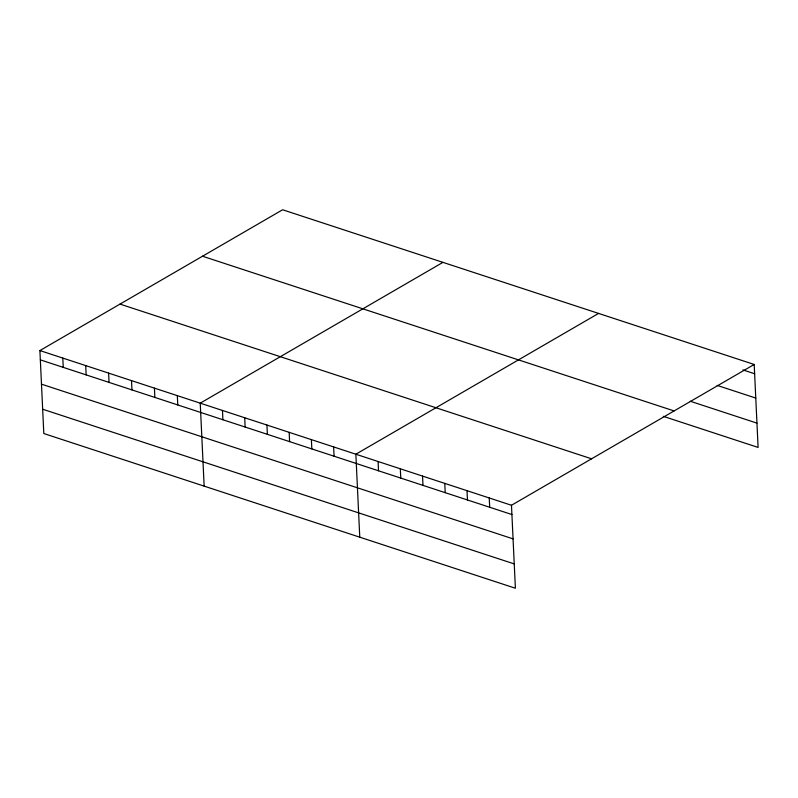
<?xml version="1.0" encoding="UTF-8"?>
<svg xmlns="http://www.w3.org/2000/svg" width="798" height="798" viewBox="0 0 798 798"><rect width="100%" height="100%" fill="white"/><g stroke="black" fill="none" stroke-linecap="round" stroke-linejoin="round"><path stroke-width="1.2" d="M754.19 364.467L511.478 505.264L515.388 588.236L43.81 433.533L39.9 350.571L282.612 209.764L754.19 364.467L758.1 447.429L663.328 416.347M442.95 262.362L200.238 403.16L204.148 486.132M598.57 313.415L355.858 454.212L359.768 537.184M742.928 369.913L754.629 373.753M717.163 385.404L755.776 398.062M690.26 401.244L756.953 423.12M202.522 256.228L674.091 410.93M119.999 304.098L591.567 458.8M39.9 350.571L511.478 505.264M40.339 359.858L511.917 514.55M41.486 384.167L513.064 538.869M42.663 409.224L514.241 563.917M489.244 497.972L489.683 507.259M467.01 490.68L467.448 499.967M444.785 483.389L445.214 492.675M422.551 476.097L422.99 485.384M400.317 468.795L400.756 478.092M378.082 461.503L378.521 470.8M333.624 446.92L334.063 456.207M311.39 439.628L311.828 448.915M289.165 432.336L289.594 441.623M266.931 425.045L267.37 434.331M244.697 417.753L245.136 427.04M222.462 410.461L222.901 419.748M177.326 395.648L177.764 404.935M154.423 388.137L154.862 397.424M131.52 380.626L131.959 389.913M108.618 373.105L109.057 382.402M85.705 365.594L86.144 374.88M62.803 358.083L63.242 367.369"/></g></svg>
